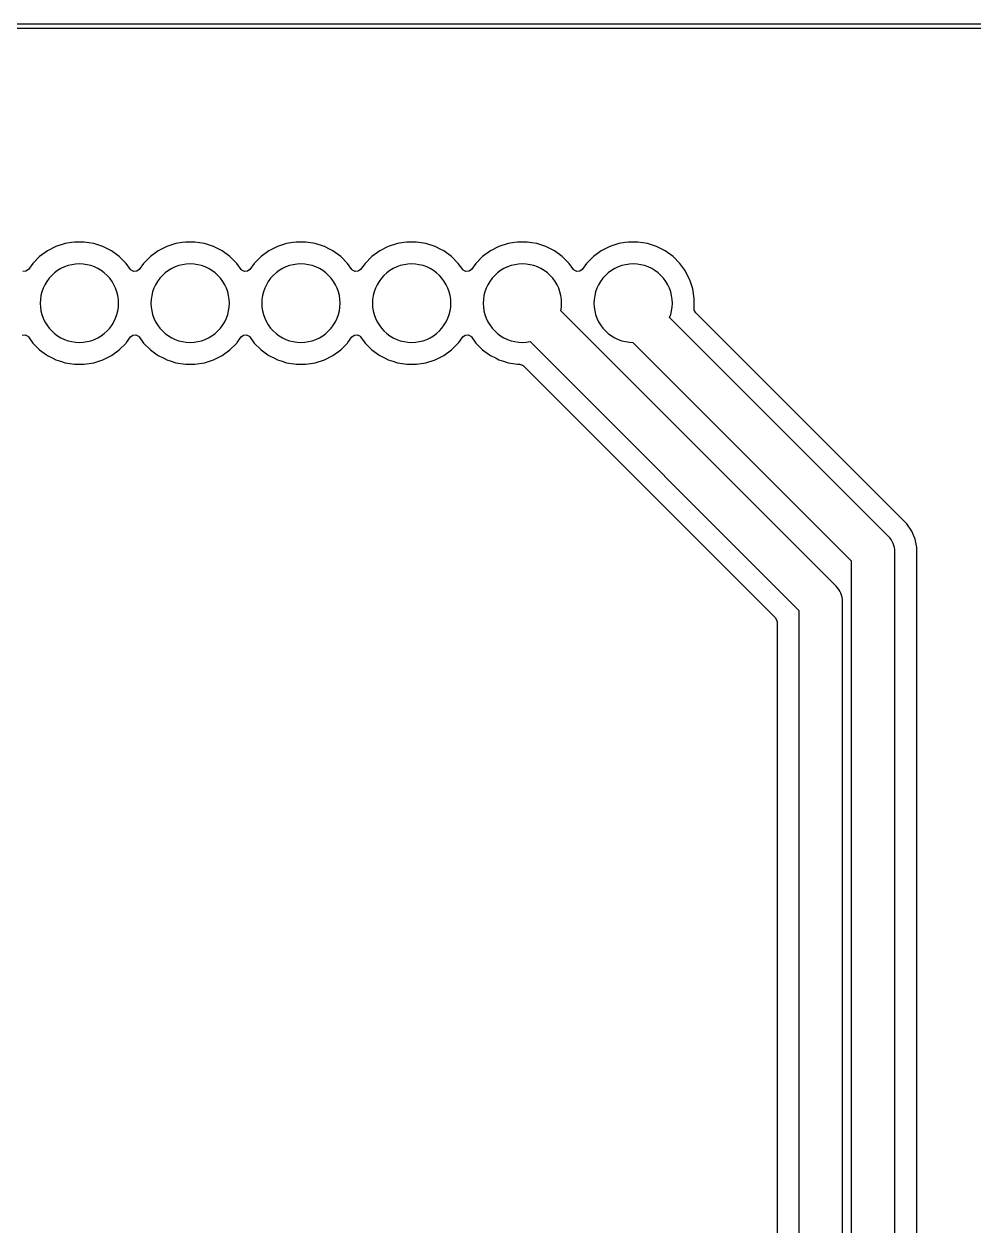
# Model space of a CAD drawing. Header units: metres. Extents: x 85.4 to 154.6, y -104.6 to -40.4.
# Drawn here: x 111.03 to 132.81, y -67.96 to -40.4 of the extents above; entities that cross this region are included whole.
import ezdxf

# ---------------------------------------------------------------- set-up
doc = ezdxf.new("R2010")
doc.units = ezdxf.units.M

msp = doc.modelspace()

# ---------------------------------------------------------------- linework, layer by layer
for points in [[(154.599, -40.4), (85.401, -40.4)], [(85.501, -40.625), (85.501, -104.375), (85.512, -104.427), (85.558, -104.479), (85.625, -104.499), (154.375, -104.499), (154.427, -104.488), (154.479, -104.442), (154.499, -104.375), (154.499, -40.625), (154.488, -40.573), (154.442, -40.521), (154.375, -40.501), (85.625, -40.501), (85.573, -40.512), (85.521, -40.558), (85.501, -40.625)], [(131.501, -79.034), (131.501, -52.605), (131.501, -52.605), (131.501, -52.605), (131.501, -52.605), (131.501, -52.605), (131.501, -52.605), (131.501, -52.605), (131.501, -52.605), (131.501, -52.401), (131.501, -52.401), (131.501, -52.401), (131.501, -52.401), (131.501, -52.401), (131.501, -52.401), (131.501, -52.401), (131.501, -52.401), (131.501, -52.401), (131.501, -52.401), (131.501, -52.401), (131.501, -52.401), (131.501, -52.401), (131.501, -52.401), (131.501, -52.401), (131.501, -52.401), (131.501, -52.401), (131.501, -52.401), (131.463, -52.208), (131.463, -52.208), (131.463, -52.208), (131.463, -52.208), (131.463, -52.208), (131.463, -52.208), (131.463, -52.208), (131.463, -52.208), (131.463, -52.208), (131.463, -52.208), (131.463, -52.208), (131.463, -52.208), (131.463, -52.208), (131.463, -52.208), (131.463, -52.208), (131.463, -52.208), (131.463, -52.208), (131.463, -52.208), (131.463, -52.208), (131.463, -52.208), (131.387, -52.026), (131.387, -52.026), (131.387, -52.026), (131.387, -52.026), (131.387, -52.026), (131.387, -52.026), (131.387, -52.026), (131.387, -52.026), (131.387, -52.026), (131.387, -52.026), (131.387, -52.026), (131.387, -52.026), (131.387, -52.026), (131.387, -52.026), (131.387, -52.026), (131.278, -51.862), (131.278, -51.862), (131.278, -51.862), (131.278, -51.862), (131.278, -51.862), (131.278, -51.862), (131.278, -51.862), (131.278, -51.862), (131.278, -51.862), (131.278, -51.862), (131.278, -51.862), (131.278, -51.862), (131.278, -51.862), (131.278, -51.862), (131.278, -51.862), (131.277, -51.862), (126.435, -47.02), (126.402, -46.958), (126.401, -46.915), (126.401, -46.915), (126.401, -46.915), (126.401, -46.915), (126.401, -46.915), (126.401, -46.915), (126.401, -46.915), (126.401, -46.915), (126.401, -46.915), (126.401, -46.915), (126.401, -46.915), (126.401, -46.915), (126.401, -46.915), (126.401, -46.915), (126.401, -46.915), (126.401, -46.915), (126.401, -46.915), (126.401, -46.915), (126.401, -46.915), (126.401, -46.915), (126.401, -46.915), (126.401, -46.915), (126.401, -46.915), (126.401, -46.913), (126.401, -46.91), (126.401, -46.91), (126.401, -46.91), (126.401, -46.91), (126.401, -46.91), (126.401, -46.91), (126.401, -46.91), (126.401, -46.91), (126.401, -46.91), (126.401, -46.91), (126.401, -46.91), (126.401, -46.91), (126.401, -46.91), (126.401, -46.91), (126.401, -46.69), (126.401, -46.69), (126.401, -46.69), (126.401, -46.69), (126.401, -46.69), (126.401, -46.69), (126.401, -46.69), (126.401, -46.69), (126.401, -46.69), (126.401, -46.69), (126.401, -46.69), (126.401, -46.69), (126.401, -46.69), (126.401, -46.69), (126.366, -46.472), (126.366, -46.472), (126.366, -46.472), (126.366, -46.472), (126.366, -46.472), (126.366, -46.472), (126.366, -46.472), (126.366, -46.472), (126.366, -46.472), (126.366, -46.472), (126.366, -46.472), (126.366, -46.472), (126.366, -46.472), (126.366, -46.472), (126.298, -46.262), (126.298, -46.262), (126.298, -46.262), (126.298, -46.262), (126.298, -46.262), (126.298, -46.262), (126.298, -46.262), (126.298, -46.262), (126.298, -46.262), (126.298, -46.262), (126.298, -46.262), (126.298, -46.262), (126.264, -46.194), (126.198, -46.066), (126.198, -46.066), (126.198, -46.066), (126.198, -46.066), (126.198, -46.066), (126.198, -46.066), (126.198, -46.066), (126.198, -46.066), (126.198, -46.066), (126.198, -46.066), (126.198, -46.066), (126.198, -46.066), (126.198, -46.066), (126.198, -46.066), (126.182, -46.043), (126.069, -45.887), (126.069, -45.887), (126.069, -45.887), (126.069, -45.887), (126.069, -45.887), (126.069, -45.887), (126.069, -45.887), (126.069, -45.887), (126.069, -45.887), (126.069, -45.887), (126.069, -45.887), (126.069, -45.887), (126.069, -45.887), (126.069, -45.887), (126.069, -45.887), (125.913, -45.731), (125.913, -45.731), (125.913, -45.731), (125.913, -45.731), (125.913, -45.731), (125.913, -45.731), (125.913, -45.731), (125.913, -45.731), (125.913, -45.731), (125.913, -45.731), (125.913, -45.731), (125.913, -45.731), (125.913, -45.731), (125.913, -45.731), (125.913, -45.731), (125.734, -45.602), (125.734, -45.602), (125.734, -45.602), (125.734, -45.602), (125.734, -45.602), (125.734, -45.602), (125.734, -45.602), (125.734, -45.602), (125.734, -45.602), (125.734, -45.602), (125.734, -45.602), (125.734, -45.602), (125.734, -45.602), (125.671, -45.57), (125.538, -45.502), (125.538, -45.502), (125.538, -45.502), (125.538, -45.502), (125.538, -45.502), (125.538, -45.502), (125.538, -45.502), (125.538, -45.502), (125.538, -45.502), (125.538, -45.502), (125.538, -45.502), (125.538, -45.502), (125.538, -45.502), (125.538, -45.502), (125.538, -45.502), (125.538, -45.502), (125.538, -45.502), (125.538, -45.502), (125.538, -45.502), (125.328, -45.434), (125.328, -45.434), (125.328, -45.434), (125.328, -45.434), (125.328, -45.434), (125.328, -45.434), (125.328, -45.434), (125.328, -45.434), (125.328, -45.434), (125.328, -45.434), (125.328, -45.434), (125.328, -45.434), (125.328, -45.434), (125.328, -45.434), (125.219, -45.416), (125.11, -45.399), (125.11, -45.399), (125.11, -45.399), (125.11, -45.399), (125.11, -45.399), (125.11, -45.399), (125.11, -45.399), (125.11, -45.399), (125.11, -45.399), (125.11, -45.399), (125.11, -45.399), (125.11, -45.399), (125.11, -45.399), (125.11, -45.399), (124.89, -45.399), (124.89, -45.399), (124.89, -45.399), (124.89, -45.399), (124.89, -45.399), (124.89, -45.399), (124.89, -45.399), (124.89, -45.399), (124.89, -45.399), (124.89, -45.399), (124.89, -45.399), (124.89, -45.399), (124.89, -45.399), (124.89, -45.399), (124.817, -45.411), (124.672, -45.434), (124.672, -45.434), (124.672, -45.434), (124.672, -45.434), (124.672, -45.434), (124.672, -45.434), (124.672, -45.434), (124.672, -45.434), (124.672, -45.434), (124.672, -45.434), (124.672, -45.434), (124.672, -45.434), (124.672, -45.434), (124.672, -45.434), (124.462, -45.502), (124.462, -45.502), (124.462, -45.502), (124.462, -45.502), (124.462, -45.502), (124.462, -45.502), (124.462, -45.502), (124.462, -45.502), (124.462, -45.502), (124.462, -45.502), (124.462, -45.502), (124.462, -45.502), (124.462, -45.502), (124.462, -45.502), (124.462, -45.502), (124.462, -45.502), (124.462, -45.502), (124.462, -45.502), (124.462, -45.502), (124.266, -45.602), (124.266, -45.602), (124.266, -45.602), (124.266, -45.602), (124.266, -45.602), (124.266, -45.602), (124.266, -45.602), (124.266, -45.602), (124.266, -45.602), (124.266, -45.602), (124.266, -45.602), (124.266, -45.602), (124.266, -45.602), (124.266, -45.602), (124.087, -45.731), (124.087, -45.731), (124.087, -45.731), (124.087, -45.731), (124.087, -45.731), (124.087, -45.731), (124.087, -45.731), (124.087, -45.731), (124.087, -45.731), (124.087, -45.731), (124.087, -45.731), (124.087, -45.731), (124.087, -45.731), (124.087, -45.731), (124.087, -45.731), (123.931, -45.887), (123.931, -45.887), (123.931, -45.887), (123.931, -45.887), (123.931, -45.887), (123.931, -45.887), (123.931, -45.887), (123.931, -45.887), (123.931, -45.887), (123.931, -45.887), (123.931, -45.887), (123.931, -45.887), (123.931, -45.887), (123.931, -45.887), (123.931, -45.887), (123.83, -46.027), (123.775, -46.069), (123.705, -46.075), (123.644, -46.043), (123.63, -46.027), (123.529, -45.887), (123.529, -45.887), (123.529, -45.887), (123.529, -45.887), (123.529, -45.887), (123.529, -45.887), (123.529, -45.887), (123.529, -45.887), (123.529, -45.887), (123.529, -45.887), (123.529, -45.887), (123.529, -45.887), (123.529, -45.887), (123.529, -45.887), (123.529, -45.887), (123.373, -45.731), (123.373, -45.731), (123.373, -45.731), (123.373, -45.731), (123.373, -45.731), (123.373, -45.731), (123.373, -45.731), (123.373, -45.731), (123.373, -45.731), (123.373, -45.731), (123.373, -45.731), (123.373, -45.731), (123.373, -45.731), (123.373, -45.731), (123.373, -45.731), (123.194, -45.602), (123.194, -45.602), (123.194, -45.602), (123.194, -45.602), (123.194, -45.602), (123.194, -45.602), (123.194, -45.602), (123.194, -45.602), (123.194, -45.602), (123.194, -45.602), (123.194, -45.602), (123.194, -45.602), (123.194, -45.602), (123.131, -45.57), (122.998, -45.502), (122.998, -45.502), (122.998, -45.502), (122.998, -45.502), (122.998, -45.502), (122.998, -45.502), (122.998, -45.502), (122.998, -45.502), (122.998, -45.502), (122.998, -45.502), (122.998, -45.502), (122.998, -45.502), (122.998, -45.502), (122.998, -45.502), (122.998, -45.502), (122.998, -45.502), (122.998, -45.502), (122.998, -45.502), (122.998, -45.502), (122.788, -45.434), (122.788, -45.434), (122.788, -45.434), (122.788, -45.434), (122.788, -45.434), (122.788, -45.434), (122.788, -45.434), (122.788, -45.434), (122.788, -45.434), (122.788, -45.434), (122.788, -45.434), (122.788, -45.434), (122.788, -45.434), (122.788, -45.434), (122.679, -45.416), (122.57, -45.399), (122.57, -45.399), (122.57, -45.399), (122.57, -45.399), (122.57, -45.399), (122.57, -45.399), (122.57, -45.399), (122.57, -45.399), (122.57, -45.399), (122.57, -45.399), (122.57, -45.399), (122.57, -45.399), (122.57, -45.399), (122.57, -45.399), (122.35, -45.399), (122.35, -45.399), (122.35, -45.399), (122.35, -45.399), (122.35, -45.399), (122.35, -45.399), (122.35, -45.399), (122.35, -45.399), (122.35, -45.399), (122.35, -45.399), (122.35, -45.399), (122.35, -45.399), (122.35, -45.399), (122.35, -45.399), (122.277, -45.411), (122.132, -45.434), (122.132, -45.434), (122.132, -45.434), (122.132, -45.434), (122.132, -45.434), (122.132, -45.434), (122.132, -45.434), (122.132, -45.434), (122.132, -45.434), (122.132, -45.434), (122.132, -45.434), (122.132, -45.434), (122.132, -45.434), (122.132, -45.434), (121.922, -45.502), (121.922, -45.502), (121.922, -45.502), (121.922, -45.502), (121.922, -45.502), (121.922, -45.502), (121.922, -45.502), (121.922, -45.502), (121.922, -45.502), (121.922, -45.502), (121.922, -45.502), (121.922, -45.502), (121.922, -45.502), (121.922, -45.502), (121.922, -45.502), (121.922, -45.502), (121.922, -45.502), (121.922, -45.502), (121.922, -45.502), (121.726, -45.602), (121.726, -45.602), (121.726, -45.602), (121.726, -45.602), (121.726, -45.602), (121.726, -45.602), (121.726, -45.602), (121.726, -45.602), (121.726, -45.602), (121.726, -45.602), (121.726, -45.602), (121.726, -45.602), (121.726, -45.602), (121.726, -45.602), (121.547, -45.731), (121.547, -45.731), (121.547, -45.731), (121.547, -45.731), (121.547, -45.731), (121.547, -45.731), (121.547, -45.731), (121.547, -45.731), (121.547, -45.731), (121.547, -45.731), (121.547, -45.731), (121.547, -45.731), (121.547, -45.731), (121.547, -45.731), (121.547, -45.731), (121.391, -45.887), (121.391, -45.887), (121.391, -45.887), (121.391, -45.887), (121.391, -45.887), (121.391, -45.887), (121.391, -45.887), (121.391, -45.887), (121.391, -45.887), (121.391, -45.887), (121.391, -45.887), (121.391, -45.887), (121.391, -45.887), (121.391, -45.887), (121.391, -45.887), (121.29, -46.027), (121.235, -46.069), (121.165, -46.075), (121.104, -46.043), (121.09, -46.027), (120.989, -45.887), (120.989, -45.887), (120.989, -45.887), (120.989, -45.887), (120.989, -45.887), (120.989, -45.887), (120.989, -45.887), (120.989, -45.887), (120.989, -45.887), (120.989, -45.887), (120.989, -45.887), (120.989, -45.887), (120.989, -45.887), (120.989, -45.887), (120.989, -45.887), (120.833, -45.731), (120.833, -45.731), (120.833, -45.731), (120.833, -45.731), (120.833, -45.731), (120.833, -45.731), (120.833, -45.731), (120.833, -45.731), (120.833, -45.731), (120.833, -45.731), (120.833, -45.731), (120.833, -45.731), (120.833, -45.731), (120.833, -45.731), (120.833, -45.731), (120.654, -45.602), (120.654, -45.602), (120.654, -45.602), (120.654, -45.602), (120.654, -45.602), (120.654, -45.602), (120.654, -45.602), (120.654, -45.602), (120.654, -45.602), (120.654, -45.602), (120.654, -45.602), (120.654, -45.602), (120.654, -45.602), (120.591, -45.57), (120.458, -45.502), (120.458, -45.502), (120.458, -45.502), (120.458, -45.502), (120.458, -45.502), (120.458, -45.502), (120.458, -45.502), (120.458, -45.502), (120.458, -45.502), (120.458, -45.502), (120.458, -45.502), (120.458, -45.502), (120.458, -45.502), (120.458, -45.502), (120.458, -45.502), (120.458, -45.502), (120.458, -45.502), (120.458, -45.502), (120.458, -45.502), (120.248, -45.434), (120.248, -45.434), (120.248, -45.434), (120.248, -45.434), (120.248, -45.434), (120.248, -45.434), (120.248, -45.434), (120.248, -45.434), (120.248, -45.434), (120.248, -45.434), (120.248, -45.434), (120.248, -45.434), (120.248, -45.434), (120.248, -45.434), (120.139, -45.416), (120.03, -45.399), (120.03, -45.399), (120.03, -45.399), (120.03, -45.399), (120.03, -45.399), (120.03, -45.399), (120.03, -45.399), (120.03, -45.399), (120.03, -45.399), (120.03, -45.399), (120.03, -45.399), (120.03, -45.399), (120.03, -45.399), (120.03, -45.399), (119.81, -45.399), (119.81, -45.399), (119.81, -45.399), (119.81, -45.399), (119.81, -45.399), (119.81, -45.399), (119.81, -45.399), (119.81, -45.399), (119.81, -45.399), (119.81, -45.399), (119.81, -45.399), (119.81, -45.399), (119.81, -45.399), (119.81, -45.399), (119.737, -45.411), (119.592, -45.434), (119.592, -45.434), (119.592, -45.434), (119.592, -45.434), (119.592, -45.434), (119.592, -45.434), (119.592, -45.434), (119.592, -45.434), (119.592, -45.434), (119.592, -45.434), (119.592, -45.434), (119.592, -45.434), (119.592, -45.434), (119.592, -45.434), (119.382, -45.502), (119.382, -45.502), (119.382, -45.502), (119.382, -45.502), (119.382, -45.502), (119.382, -45.502), (119.382, -45.502), (119.382, -45.502), (119.382, -45.502), (119.382, -45.502), (119.382, -45.502), (119.382, -45.502), (119.382, -45.502), (119.382, -45.502), (119.382, -45.502), (119.382, -45.502), (119.382, -45.502), (119.382, -45.502), (119.382, -45.502), (119.186, -45.602), (119.186, -45.602), (119.186, -45.602), (119.186, -45.602), (119.186, -45.602), (119.186, -45.602), (119.186, -45.602), (119.186, -45.602), (119.186, -45.602), (119.186, -45.602), (119.186, -45.602), (119.186, -45.602), (119.186, -45.602), (119.186, -45.602), (119.007, -45.731), (119.007, -45.731), (119.007, -45.731), (119.007, -45.731), (119.007, -45.731), (119.007, -45.731), (119.007, -45.731), (119.007, -45.731), (119.007, -45.731), (119.007, -45.731), (119.007, -45.731), (119.007, -45.731), (119.007, -45.731), (119.007, -45.731), (119.007, -45.731), (118.851, -45.887), (118.851, -45.887), (118.851, -45.887), (118.851, -45.887), (118.851, -45.887), (118.851, -45.887), (118.851, -45.887), (118.851, -45.887), (118.851, -45.887), (118.851, -45.887), (118.851, -45.887), (118.851, -45.887), (118.851, -45.887), (118.851, -45.887), (118.851, -45.887), (118.75, -46.027), (118.695, -46.069), (118.625, -46.075), (118.564, -46.043), (118.55, -46.027), (118.449, -45.887), (118.449, -45.887), (118.449, -45.887), (118.449, -45.887), (118.449, -45.887), (118.449, -45.887), (118.449, -45.887), (118.449, -45.887), (118.449, -45.887), (118.449, -45.887), (118.449, -45.887), (118.449, -45.887), (118.449, -45.887), (118.449, -45.887), (118.449, -45.887), (118.293, -45.731), (118.293, -45.731), (118.293, -45.731), (118.293, -45.731), (118.293, -45.731), (118.293, -45.731), (118.293, -45.731), (118.293, -45.731), (118.293, -45.731), (118.293, -45.731), (118.293, -45.731), (118.293, -45.731), (118.293, -45.731), (118.293, -45.731), (118.293, -45.731), (118.114, -45.602), (118.114, -45.602), (118.114, -45.602), (118.114, -45.602), (118.114, -45.602), (118.114, -45.602), (118.114, -45.602), (118.114, -45.602), (118.114, -45.602), (118.114, -45.602), (118.114, -45.602), (118.114, -45.602), (118.114, -45.602), (118.051, -45.57), (117.918, -45.502), (117.918, -45.502), (117.918, -45.502), (117.918, -45.502), (117.918, -45.502), (117.918, -45.502), (117.918, -45.502), (117.918, -45.502), (117.918, -45.502), (117.918, -45.502), (117.918, -45.502), (117.918, -45.502), (117.918, -45.502), (117.918, -45.502), (117.918, -45.502), (117.918, -45.502), (117.918, -45.502), (117.918, -45.502), (117.918, -45.502), (117.708, -45.434), (117.708, -45.434), (117.708, -45.434), (117.708, -45.434), (117.708, -45.434), (117.708, -45.434), (117.708, -45.434), (117.708, -45.434), (117.708, -45.434), (117.708, -45.434), (117.708, -45.434), (117.708, -45.434), (117.708, -45.434), (117.708, -45.434), (117.599, -45.416), (117.49, -45.399), (117.49, -45.399), (117.49, -45.399), (117.49, -45.399), (117.49, -45.399), (117.49, -45.399), (117.49, -45.399), (117.49, -45.399), (117.49, -45.399), (117.49, -45.399), (117.49, -45.399), (117.49, -45.399), (117.49, -45.399), (117.49, -45.399), (117.27, -45.399), (117.27, -45.399), (117.27, -45.399), (117.27, -45.399), (117.27, -45.399), (117.27, -45.399), (117.27, -45.399), (117.27, -45.399), (117.27, -45.399), (117.27, -45.399), (117.27, -45.399), (117.27, -45.399), (117.27, -45.399), (117.27, -45.399), (117.197, -45.411), (117.052, -45.434), (117.052, -45.434), (117.052, -45.434), (117.052, -45.434), (117.052, -45.434), (117.052, -45.434), (117.052, -45.434), (117.052, -45.434), (117.052, -45.434), (117.052, -45.434), (117.052, -45.434), (117.052, -45.434), (117.052, -45.434), (117.052, -45.434), (116.842, -45.502), (116.842, -45.502), (116.842, -45.502), (116.842, -45.502), (116.842, -45.502), (116.842, -45.502), (116.842, -45.502), (116.842, -45.502), (116.842, -45.502), (116.842, -45.502), (116.842, -45.502), (116.842, -45.502), (116.842, -45.502), (116.842, -45.502), (116.842, -45.502), (116.842, -45.502), (116.842, -45.502), (116.842, -45.502), (116.842, -45.502), (116.646, -45.602), (116.646, -45.602), (116.646, -45.602), (116.646, -45.602), (116.646, -45.602), (116.646, -45.602), (116.646, -45.602), (116.646, -45.602), (116.646, -45.602), (116.646, -45.602), (116.646, -45.602), (116.646, -45.602), (116.646, -45.602), (116.646, -45.602), (116.467, -45.731), (116.467, -45.731), (116.467, -45.731), (116.467, -45.731), (116.467, -45.731), (116.467, -45.731), (116.467, -45.731), (116.467, -45.731), (116.467, -45.731), (116.467, -45.731), (116.467, -45.731), (116.467, -45.731), (116.467, -45.731), (116.467, -45.731), (116.467, -45.731), (116.311, -45.887), (116.311, -45.887), (116.311, -45.887), (116.311, -45.887), (116.311, -45.887), (116.311, -45.887), (116.311, -45.887), (116.311, -45.887), (116.311, -45.887), (116.311, -45.887), (116.311, -45.887), (116.311, -45.887), (116.311, -45.887), (116.311, -45.887), (116.311, -45.887), (116.21, -46.027), (116.155, -46.069), (116.085, -46.075), (116.024, -46.043), (116.01, -46.027), (115.909, -45.887), (115.909, -45.887), (115.909, -45.887), (115.909, -45.887), (115.909, -45.887), (115.909, -45.887), (115.909, -45.887), (115.909, -45.887), (115.909, -45.887), (115.909, -45.887), (115.909, -45.887), (115.909, -45.887), (115.909, -45.887), (115.909, -45.887), (115.909, -45.887), (115.753, -45.731), (115.753, -45.731), (115.753, -45.731), (115.753, -45.731), (115.753, -45.731), (115.753, -45.731), (115.753, -45.731), (115.753, -45.731), (115.753, -45.731), (115.753, -45.731), (115.753, -45.731), (115.753, -45.731), (115.753, -45.731), (115.753, -45.731), (115.753, -45.731), (115.574, -45.602), (115.574, -45.602), (115.574, -45.602), (115.574, -45.602), (115.574, -45.602), (115.574, -45.602), (115.574, -45.602), (115.574, -45.602), (115.574, -45.602), (115.574, -45.602), (115.574, -45.602), (115.574, -45.602), (115.574, -45.602), (115.511, -45.57), (115.378, -45.502), (115.378, -45.502), (115.378, -45.502), (115.378, -45.502), (115.378, -45.502), (115.378, -45.502), (115.378, -45.502), (115.378, -45.502), (115.378, -45.502), (115.378, -45.502), (115.378, -45.502), (115.378, -45.502), (115.378, -45.502), (115.378, -45.502), (115.378, -45.502), (115.378, -45.502), (115.378, -45.502), (115.378, -45.502), (115.378, -45.502), (115.168, -45.434), (115.168, -45.434), (115.168, -45.434), (115.168, -45.434), (115.168, -45.434), (115.168, -45.434), (115.168, -45.434), (115.168, -45.434), (115.168, -45.434), (115.168, -45.434), (115.168, -45.434), (115.168, -45.434), (115.168, -45.434), (115.168, -45.434), (115.059, -45.416), (114.95, -45.399), (114.95, -45.399), (114.95, -45.399), (114.95, -45.399), (114.95, -45.399), (114.95, -45.399), (114.95, -45.399), (114.95, -45.399), (114.95, -45.399), (114.95, -45.399), (114.95, -45.399), (114.95, -45.399), (114.95, -45.399), (114.95, -45.399), (114.73, -45.399), (114.73, -45.399), (114.73, -45.399), (114.73, -45.399), (114.73, -45.399), (114.73, -45.399), (114.73, -45.399), (114.73, -45.399), (114.73, -45.399), (114.73, -45.399), (114.73, -45.399), (114.73, -45.399), (114.73, -45.399), (114.73, -45.399), (114.657, -45.411), (114.512, -45.434), (114.512, -45.434), (114.512, -45.434), (114.512, -45.434), (114.512, -45.434), (114.512, -45.434), (114.512, -45.434), (114.512, -45.434), (114.512, -45.434), (114.512, -45.434), (114.512, -45.434), (114.512, -45.434), (114.512, -45.434), (114.512, -45.434), (114.302, -45.502), (114.302, -45.502), (114.302, -45.502), (114.302, -45.502), (114.302, -45.502), (114.302, -45.502), (114.302, -45.502), (114.302, -45.502), (114.302, -45.502), (114.302, -45.502), (114.302, -45.502), (114.302, -45.502), (114.302, -45.502), (114.302, -45.502), (114.302, -45.502), (114.302, -45.502), (114.302, -45.502), (114.302, -45.502), (114.302, -45.502), (114.106, -45.602), (114.106, -45.602), (114.106, -45.602), (114.106, -45.602), (114.106, -45.602), (114.106, -45.602), (114.106, -45.602), (114.106, -45.602), (114.106, -45.602), (114.106, -45.602), (114.106, -45.602), (114.106, -45.602), (114.106, -45.602), (114.106, -45.602), (113.927, -45.731), (113.927, -45.731), (113.927, -45.731), (113.927, -45.731), (113.927, -45.731), (113.927, -45.731), (113.927, -45.731), (113.927, -45.731), (113.927, -45.731), (113.927, -45.731), (113.927, -45.731), (113.927, -45.731), (113.927, -45.731), (113.927, -45.731), (113.927, -45.731), (113.771, -45.887), (113.771, -45.887), (113.771, -45.887), (113.771, -45.887), (113.771, -45.887), (113.771, -45.887), (113.771, -45.887), (113.771, -45.887), (113.771, -45.887), (113.771, -45.887), (113.771, -45.887), (113.771, -45.887), (113.771, -45.887), (113.771, -45.887), (113.771, -45.887), (113.67, -46.027), (113.615, -46.069), (113.545, -46.075), (113.484, -46.043), (113.47, -46.027), (113.369, -45.887), (113.369, -45.887), (113.369, -45.887), (113.369, -45.887), (113.369, -45.887), (113.369, -45.887), (113.369, -45.887), (113.369, -45.887), (113.369, -45.887), (113.369, -45.887), (113.369, -45.887), (113.369, -45.887), (113.369, -45.887), (113.369, -45.887), (113.369, -45.887), (113.213, -45.731), (113.213, -45.731), (113.213, -45.731), (113.213, -45.731), (113.213, -45.731), (113.213, -45.731), (113.213, -45.731), (113.213, -45.731), (113.213, -45.731), (113.213, -45.731), (113.213, -45.731), (113.213, -45.731), (113.213, -45.731), (113.213, -45.731), (113.213, -45.731), (113.034, -45.602), (113.034, -45.602), (113.034, -45.602), (113.034, -45.602), (113.034, -45.602), (113.034, -45.602), (113.034, -45.602), (113.034, -45.602), (113.034, -45.602), (113.034, -45.602), (113.034, -45.602), (113.034, -45.602), (113.034, -45.602), (112.971, -45.57), (112.838, -45.502), (112.838, -45.502), (112.838, -45.502), (112.838, -45.502), (112.838, -45.502), (112.838, -45.502), (112.838, -45.502), (112.838, -45.502), (112.838, -45.502), (112.838, -45.502), (112.838, -45.502), (112.838, -45.502), (112.838, -45.502), (112.838, -45.502), (112.838, -45.502), (112.838, -45.502), (112.838, -45.502), (112.838, -45.502), (112.838, -45.502), (112.628, -45.434), (112.628, -45.434), (112.628, -45.434), (112.628, -45.434), (112.628, -45.434), (112.628, -45.434), (112.628, -45.434), (112.628, -45.434), (112.628, -45.434), (112.628, -45.434), (112.628, -45.434), (112.628, -45.434), (112.628, -45.434), (112.628, -45.434), (112.519, -45.416), (112.41, -45.399), (112.41, -45.399), (112.41, -45.399), (112.41, -45.399), (112.41, -45.399), (112.41, -45.399), (112.41, -45.399), (112.41, -45.399), (112.41, -45.399), (112.41, -45.399), (112.41, -45.399), (112.41, -45.399), (112.41, -45.399), (112.41, -45.399), (112.19, -45.399), (112.19, -45.399), (112.19, -45.399), (112.19, -45.399), (112.19, -45.399), (112.19, -45.399), (112.19, -45.399), (112.19, -45.399), (112.19, -45.399), (112.19, -45.399), (112.19, -45.399), (112.19, -45.399), (112.19, -45.399), (112.19, -45.399), (112.117, -45.411), (111.972, -45.434), (111.972, -45.434), (111.972, -45.434), (111.972, -45.434), (111.972, -45.434), (111.972, -45.434), (111.972, -45.434), (111.972, -45.434), (111.972, -45.434), (111.972, -45.434), (111.972, -45.434), (111.972, -45.434), (111.972, -45.434), (111.972, -45.434), (111.762, -45.502), (111.762, -45.502), (111.762, -45.502), (111.762, -45.502), (111.762, -45.502), (111.762, -45.502), (111.762, -45.502), (111.762, -45.502), (111.762, -45.502), (111.762, -45.502), (111.762, -45.502), (111.762, -45.502), (111.762, -45.502), (111.762, -45.502), (111.762, -45.502), (111.762, -45.502), (111.762, -45.502), (111.762, -45.502), (111.762, -45.502), (111.566, -45.602), (111.566, -45.602), (111.566, -45.602), (111.566, -45.602), (111.566, -45.602), (111.566, -45.602), (111.566, -45.602), (111.566, -45.602), (111.566, -45.602), (111.566, -45.602), (111.566, -45.602), (111.566, -45.602), (111.566, -45.602), (111.566, -45.602), (111.387, -45.731), (111.387, -45.731), (111.387, -45.731), (111.387, -45.731), (111.387, -45.731), (111.387, -45.731), (111.387, -45.731), (111.387, -45.731), (111.387, -45.731), (111.387, -45.731), (111.387, -45.731), (111.387, -45.731), (111.387, -45.731), (111.387, -45.731), (111.387, -45.731), (111.231, -45.887), (111.231, -45.887), (111.231, -45.887), (111.231, -45.887), (111.231, -45.887), (111.231, -45.887), (111.231, -45.887), (111.231, -45.887), (111.231, -45.887), (111.231, -45.887), (111.231, -45.887), (111.231, -45.887), (111.231, -45.887), (111.231, -45.887), (111.231, -45.887), (111.13, -46.027), (111.075, -46.069), (111.005, -46.075)], [(113.199, -46.8), (113.195, -46.712), (113.182, -46.625), (113.161, -46.539), (113.131, -46.456), (113.093, -46.376), (113.048, -46.3), (112.995, -46.229), (112.936, -46.164), (112.871, -46.105), (112.8, -46.052), (112.724, -46.007), (112.644, -45.969), (112.561, -45.939), (112.475, -45.918), (112.388, -45.905), (112.3, -45.901), (112.212, -45.905), (112.125, -45.918), (112.039, -45.939), (111.956, -45.969), (111.876, -46.007), (111.8, -46.052), (111.729, -46.105), (111.664, -46.164), (111.605, -46.229), (111.552, -46.3), (111.507, -46.376), (111.469, -46.456), (111.439, -46.539), (111.418, -46.625), (111.405, -46.712), (111.401, -46.8), (111.405, -46.888), (111.418, -46.975), (111.439, -47.061), (111.469, -47.144), (111.507, -47.224), (111.552, -47.3), (111.605, -47.371), (111.664, -47.436), (111.729, -47.495), (111.8, -47.548), (111.876, -47.593), (111.956, -47.631), (112.039, -47.661), (112.125, -47.682), (112.212, -47.695), (112.3, -47.699), (112.388, -47.695), (112.475, -47.682), (112.561, -47.661), (112.644, -47.631), (112.724, -47.593), (112.8, -47.548), (112.871, -47.495), (112.936, -47.436), (112.995, -47.371), (113.048, -47.3), (113.093, -47.224), (113.131, -47.144), (113.161, -47.061), (113.182, -46.975), (113.195, -46.888), (113.199, -46.8)], [(115.739, -46.8), (115.735, -46.712), (115.722, -46.625), (115.701, -46.539), (115.671, -46.456), (115.633, -46.376), (115.588, -46.3), (115.535, -46.229), (115.476, -46.164), (115.411, -46.105), (115.34, -46.052), (115.264, -46.007), (115.184, -45.969), (115.101, -45.939), (115.015, -45.918), (114.928, -45.905), (114.84, -45.901), (114.752, -45.905), (114.665, -45.918), (114.579, -45.939), (114.496, -45.969), (114.416, -46.007), (114.34, -46.052), (114.269, -46.105), (114.204, -46.164), (114.145, -46.229), (114.092, -46.3), (114.047, -46.376), (114.009, -46.456), (113.979, -46.539), (113.958, -46.625), (113.945, -46.712), (113.941, -46.8), (113.945, -46.888), (113.958, -46.975), (113.979, -47.061), (114.009, -47.144), (114.047, -47.224), (114.092, -47.3), (114.145, -47.371), (114.204, -47.436), (114.269, -47.495), (114.34, -47.548), (114.416, -47.593), (114.496, -47.631), (114.579, -47.661), (114.665, -47.682), (114.752, -47.695), (114.84, -47.699), (114.928, -47.695), (115.015, -47.682), (115.101, -47.661), (115.184, -47.631), (115.264, -47.593), (115.34, -47.548), (115.411, -47.495), (115.476, -47.436), (115.535, -47.371), (115.588, -47.3), (115.633, -47.224), (115.671, -47.144), (115.701, -47.061), (115.722, -46.975), (115.735, -46.888), (115.739, -46.8)], [(118.279, -46.8), (118.275, -46.712), (118.262, -46.625), (118.241, -46.539), (118.211, -46.456), (118.173, -46.376), (118.128, -46.3), (118.075, -46.229), (118.016, -46.164), (117.951, -46.105), (117.88, -46.052), (117.804, -46.007), (117.724, -45.969), (117.641, -45.939), (117.555, -45.918), (117.468, -45.905), (117.38, -45.901), (117.292, -45.905), (117.205, -45.918), (117.119, -45.939), (117.036, -45.969), (116.956, -46.007), (116.88, -46.052), (116.809, -46.105), (116.744, -46.164), (116.685, -46.229), (116.632, -46.3), (116.587, -46.376), (116.549, -46.456), (116.519, -46.539), (116.498, -46.625), (116.485, -46.712), (116.481, -46.8), (116.485, -46.888), (116.498, -46.975), (116.519, -47.061), (116.549, -47.144), (116.587, -47.224), (116.632, -47.3), (116.685, -47.371), (116.744, -47.436), (116.809, -47.495), (116.88, -47.548), (116.956, -47.593), (117.036, -47.631), (117.119, -47.661), (117.205, -47.682), (117.292, -47.695), (117.38, -47.699), (117.468, -47.695), (117.555, -47.682), (117.641, -47.661), (117.724, -47.631), (117.804, -47.593), (117.88, -47.548), (117.951, -47.495), (118.016, -47.436), (118.075, -47.371), (118.128, -47.3), (118.173, -47.224), (118.211, -47.144), (118.241, -47.061), (118.262, -46.975), (118.275, -46.888), (118.279, -46.8)], [(120.819, -46.8), (120.815, -46.712), (120.802, -46.625), (120.781, -46.539), (120.751, -46.456), (120.713, -46.376), (120.668, -46.3), (120.615, -46.229), (120.556, -46.164), (120.491, -46.105), (120.42, -46.052), (120.344, -46.007), (120.264, -45.969), (120.181, -45.939), (120.095, -45.918), (120.008, -45.905), (119.92, -45.901), (119.832, -45.905), (119.745, -45.918), (119.659, -45.939), (119.576, -45.969), (119.496, -46.007), (119.42, -46.052), (119.349, -46.105), (119.284, -46.164), (119.225, -46.229), (119.172, -46.3), (119.127, -46.376), (119.089, -46.456), (119.059, -46.539), (119.038, -46.625), (119.025, -46.712), (119.021, -46.8), (119.025, -46.888), (119.038, -46.975), (119.059, -47.061), (119.089, -47.144), (119.127, -47.224), (119.172, -47.3), (119.225, -47.371), (119.284, -47.436), (119.349, -47.495), (119.42, -47.548), (119.496, -47.593), (119.576, -47.631), (119.659, -47.661), (119.745, -47.682), (119.832, -47.695), (119.92, -47.699), (120.008, -47.695), (120.095, -47.682), (120.181, -47.661), (120.264, -47.631), (120.344, -47.593), (120.42, -47.548), (120.491, -47.495), (120.556, -47.436), (120.615, -47.371), (120.668, -47.3), (120.713, -47.224), (120.751, -47.144), (120.781, -47.061), (120.802, -46.975), (120.815, -46.888), (120.819, -46.8)], [(129.8, -80.596), (129.8, -53.64), (129.797, -53.591), (129.79, -53.543), (129.778, -53.495), (129.762, -53.449), (129.741, -53.404), (129.716, -53.362), (129.686, -53.323), (129.653, -53.287), (123.342, -46.976), (123.342, -46.976), (123.342, -46.976), (123.342, -46.976), (123.342, -46.976), (123.342, -46.976), (123.342, -46.976), (123.342, -46.976), (123.342, -46.976), (123.342, -46.976), (123.342, -46.976), (123.342, -46.976), (123.342, -46.976), (123.342, -46.976), (123.342, -46.976), (123.342, -46.976), (123.342, -46.976), (123.342, -46.976), (123.342, -46.976), (123.342, -46.976), (123.342, -46.976), (123.342, -46.976), (123.342, -46.976), (123.342, -46.976), (123.342, -46.975), (123.342, -46.975), (123.342, -46.975), (123.342, -46.975), (123.342, -46.975), (123.342, -46.975), (123.342, -46.975), (123.342, -46.975), (123.342, -46.975), (123.342, -46.975), (123.342, -46.975), (123.342, -46.975), (123.342, -46.975), (123.342, -46.975), (123.342, -46.975), (123.342, -46.975), (123.342, -46.975), (123.342, -46.975), (123.342, -46.975), (123.342, -46.975), (123.342, -46.975), (123.342, -46.975), (123.342, -46.975), (123.342, -46.975), (123.342, -46.975), (123.342, -46.975), (123.342, -46.975), (123.342, -46.975), (123.342, -46.975), (123.342, -46.975), (123.342, -46.975), (123.342, -46.975), (123.342, -46.975), (123.342, -46.975), (123.342, -46.975), (123.342, -46.975), (123.342, -46.975), (123.342, -46.975), (123.355, -46.888), (123.359, -46.8), (123.355, -46.712), (123.342, -46.625), (123.321, -46.539), (123.291, -46.456), (123.253, -46.376), (123.208, -46.3), (123.155, -46.229), (123.096, -46.164), (123.031, -46.105), (122.96, -46.052), (122.884, -46.007), (122.804, -45.969), (122.721, -45.939), (122.635, -45.918), (122.548, -45.905), (122.46, -45.901), (122.372, -45.905), (122.285, -45.918), (122.199, -45.939), (122.116, -45.969), (122.036, -46.007), (121.96, -46.052), (121.889, -46.105), (121.824, -46.164), (121.765, -46.229), (121.712, -46.3), (121.667, -46.376), (121.629, -46.456), (121.599, -46.539), (121.578, -46.625), (121.565, -46.712), (121.561, -46.8), (121.565, -46.888), (121.578, -46.975), (121.599, -47.061), (121.629, -47.144), (121.667, -47.224), (121.712, -47.3), (121.765, -47.371), (121.824, -47.436), (121.889, -47.495), (121.96, -47.548), (122.036, -47.593), (122.116, -47.631), (122.199, -47.661), (122.285, -47.682), (122.372, -47.695), (122.46, -47.699), (122.548, -47.695), (122.635, -47.682), (122.635, -47.682), (122.635, -47.682), (122.635, -47.682), (122.635, -47.682), (122.635, -47.682), (122.635, -47.682), (122.635, -47.682), (122.635, -47.682), (122.635, -47.682), (122.635, -47.682), (122.635, -47.682), (122.635, -47.682), (122.635, -47.682), (122.635, -47.682), (122.635, -47.682), (122.635, -47.682), (122.635, -47.682), (122.635, -47.682), (122.635, -47.682), (122.635, -47.682), (122.635, -47.682), (122.635, -47.682), (122.635, -47.682), (122.635, -47.682), (122.635, -47.682), (122.635, -47.682), (122.635, -47.682), (122.635, -47.682), (122.635, -47.682), (122.635, -47.682), (122.635, -47.682), (122.635, -47.682), (122.635, -47.682), (122.635, -47.682), (122.636, -47.682), (122.636, -47.682), (122.636, -47.682), (122.636, -47.682), (122.636, -47.682), (122.636, -47.682), (122.636, -47.682), (122.636, -47.682), (122.636, -47.682), (122.636, -47.682), (122.636, -47.682), (122.636, -47.682), (122.636, -47.682), (122.636, -47.682), (122.636, -47.682), (122.636, -47.682), (122.636, -47.682), (122.636, -47.682), (122.636, -47.682), (122.636, -47.682)], [(125.836, -47.129), (125.836, -47.129), (125.861, -47.061), (125.882, -46.975), (125.895, -46.888), (125.899, -46.8), (125.895, -46.712), (125.882, -46.625), (125.861, -46.539), (125.831, -46.456), (125.793, -46.376), (125.748, -46.3), (125.695, -46.229), (125.636, -46.164), (125.571, -46.105), (125.5, -46.052), (125.424, -46.007), (125.344, -45.969), (125.261, -45.939), (125.175, -45.918), (125.088, -45.905), (125, -45.901), (124.912, -45.905), (124.825, -45.918), (124.739, -45.939), (124.656, -45.969), (124.576, -46.007), (124.5, -46.052), (124.429, -46.105), (124.364, -46.164), (124.305, -46.229), (124.252, -46.3), (124.207, -46.376), (124.169, -46.456), (124.139, -46.539), (124.118, -46.625), (124.105, -46.712), (124.101, -46.8), (124.105, -46.888), (124.118, -46.975), (124.139, -47.061), (124.169, -47.144), (124.207, -47.224), (124.252, -47.3), (124.305, -47.371), (124.364, -47.436), (124.429, -47.495), (124.5, -47.548), (124.576, -47.593), (124.656, -47.631), (124.739, -47.661), (124.825, -47.682), (124.912, -47.695), (124.992, -47.699), (124.992, -47.699), (124.992, -47.699), (124.992, -47.699), (124.992, -47.699), (124.992, -47.699), (124.992, -47.699), (124.992, -47.699), (124.992, -47.699), (124.992, -47.699), (124.992, -47.699), (124.992, -47.699), (124.992, -47.699), (124.992, -47.699), (124.992, -47.699), (124.992, -47.699), (124.992, -47.699), (124.992, -47.699), (124.992, -47.699), (124.992, -47.699), (124.992, -47.699), (124.992, -47.699), (124.992, -47.699), (124.992, -47.699), (124.992, -47.699), (124.992, -47.699), (124.992, -47.699), (124.992, -47.699), (124.992, -47.699), (124.992, -47.699), (124.992, -47.699), (124.992, -47.699), (124.992, -47.699), (124.992, -47.699), (124.992, -47.699), (124.992, -47.699), (124.992, -47.699), (124.992, -47.699), (124.992, -47.699), (124.992, -47.699), (124.992, -47.699), (124.992, -47.699), (124.992, -47.699), (124.992, -47.699), (124.992, -47.699), (124.992, -47.699), (124.992, -47.699), (124.992, -47.699), (124.992, -47.699), (124.993, -47.699), (130, -52.707), (130, -52.707), (130, -52.707), (130, -52.707), (130, -52.707), (130, -52.707), (130, -52.707), (130, -52.707), (130, -52.707), (130, -52.707), (130, -52.707), (130, -52.707), (130, -52.707), (130, -52.707), (130, -52.707), (130, -52.707), (130, -52.707), (130, -52.707), (130, -52.707), (130, -52.707), (130, -52.707), (130, -52.707), (130, -52.707), (130, -52.707), (130, -52.707), (130, -52.707), (130, -52.707), (130, -52.707), (130, -52.707), (130, -52.707), (130, -52.707), (130, -52.707), (130, -52.707), (130, -52.707), (130, -52.707), (130, -52.707), (130, -52.707), (130, -52.707), (130, -52.707), (130, -52.707), (130, -52.707), (130, -52.707), (130, -52.707), (130, -52.707), (130, -52.707), (130, -52.707), (130, -52.707), (130, -52.707), (130, -52.707), (130, -52.707), (130, -79.5)], [(131, -79.293), (131, -52.5), (130.997, -52.451), (130.99, -52.403), (130.978, -52.355), (130.962, -52.309), (130.941, -52.264), (130.916, -52.222), (130.886, -52.183), (130.853, -52.147), (125.836, -47.13), (125.836, -47.13), (125.836, -47.13), (125.836, -47.13), (125.836, -47.13), (125.836, -47.13), (125.836, -47.13), (125.836, -47.13), (125.836, -47.13), (125.836, -47.13), (125.836, -47.13), (125.836, -47.13), (125.836, -47.13), (125.836, -47.13), (125.836, -47.13), (125.836, -47.13), (125.836, -47.13), (125.836, -47.13), (125.836, -47.13), (125.836, -47.13), (125.836, -47.13), (125.836, -47.13), (125.836, -47.13), (125.836, -47.13), (125.836, -47.13), (125.836, -47.13), (125.836, -47.13), (125.836, -47.13), (125.836, -47.13), (125.836, -47.13), (125.836, -47.13), (125.836, -47.13), (125.836, -47.13), (125.836, -47.13), (125.836, -47.13), (125.836, -47.129), (125.836, -47.129), (125.836, -47.129), (125.836, -47.129), (125.836, -47.129), (125.836, -47.129), (125.836, -47.129), (125.836, -47.129), (125.836, -47.129), (125.836, -47.129), (125.836, -47.129), (125.836, -47.129), (125.836, -47.129), (125.836, -47.129), (125.836, -47.129), (125.836, -47.129), (125.836, -47.129), (125.836, -47.129), (125.836, -47.129), (125.836, -47.129), (125.836, -47.129), (125.836, -47.129), (125.836, -47.129), (125.836, -47.129), (125.836, -47.129), (125.836, -47.129), (125.836, -47.129), (125.836, -47.129), (125.836, -47.129), (125.836, -47.129), (125.836, -47.129), (125.836, -47.129)], [(110.985, -47.531), (111.055, -47.525), (111.116, -47.557), (111.13, -47.573), (111.231, -47.713), (111.231, -47.713), (111.231, -47.713), (111.231, -47.713), (111.231, -47.713), (111.231, -47.713), (111.231, -47.713), (111.231, -47.713), (111.231, -47.713), (111.231, -47.713), (111.231, -47.713), (111.231, -47.713), (111.231, -47.713), (111.231, -47.713), (111.231, -47.713), (111.387, -47.869), (111.387, -47.869), (111.387, -47.869), (111.387, -47.869), (111.387, -47.869), (111.387, -47.869), (111.387, -47.869), (111.387, -47.869), (111.387, -47.869), (111.387, -47.869), (111.387, -47.869), (111.387, -47.869), (111.387, -47.869), (111.387, -47.869), (111.387, -47.869), (111.543, -47.982), (111.566, -47.998), (111.566, -47.998), (111.566, -47.998), (111.566, -47.998), (111.566, -47.998), (111.566, -47.998), (111.566, -47.998), (111.566, -47.998), (111.566, -47.998), (111.566, -47.998), (111.566, -47.998), (111.566, -47.998), (111.566, -47.998), (111.566, -47.998), (111.694, -48.064), (111.762, -48.098), (111.762, -48.098), (111.762, -48.098), (111.762, -48.098), (111.762, -48.098), (111.762, -48.098), (111.762, -48.098), (111.762, -48.098), (111.762, -48.098), (111.762, -48.098), (111.762, -48.098), (111.762, -48.098), (111.762, -48.098), (111.762, -48.098), (111.762, -48.098), (111.762, -48.098), (111.762, -48.098), (111.762, -48.098), (111.762, -48.098), (111.867, -48.132), (111.972, -48.167), (111.972, -48.167), (111.972, -48.167), (111.972, -48.167), (111.972, -48.167), (111.972, -48.167), (111.972, -48.167), (111.972, -48.167), (111.972, -48.167), (111.972, -48.167), (111.972, -48.167), (111.972, -48.167), (111.972, -48.167), (111.972, -48.167), (112.19, -48.201), (112.19, -48.201), (112.19, -48.201), (112.19, -48.201), (112.19, -48.201), (112.19, -48.201), (112.19, -48.201), (112.19, -48.201), (112.19, -48.201), (112.19, -48.201), (112.19, -48.201), (112.19, -48.201), (112.19, -48.201), (112.19, -48.201), (112.41, -48.201), (112.41, -48.201), (112.41, -48.201), (112.41, -48.201), (112.41, -48.201), (112.41, -48.201), (112.41, -48.201), (112.41, -48.201), (112.41, -48.201), (112.41, -48.201), (112.41, -48.201), (112.41, -48.201), (112.41, -48.201), (112.41, -48.201), (112.628, -48.167), (112.628, -48.167), (112.628, -48.167), (112.628, -48.167), (112.628, -48.167), (112.628, -48.167), (112.628, -48.167), (112.628, -48.167), (112.628, -48.167), (112.628, -48.167), (112.628, -48.167), (112.628, -48.167), (112.628, -48.167), (112.628, -48.167), (112.838, -48.098), (112.838, -48.098), (112.838, -48.098), (112.838, -48.098), (112.838, -48.098), (112.838, -48.098), (112.838, -48.098), (112.838, -48.098), (112.838, -48.098), (112.838, -48.098), (112.838, -48.098), (112.838, -48.098), (112.838, -48.098), (112.838, -48.098), (113.034, -47.998), (113.034, -47.998), (113.034, -47.998), (113.034, -47.998), (113.034, -47.998), (113.034, -47.998), (113.034, -47.998), (113.034, -47.998), (113.034, -47.998), (113.034, -47.998), (113.034, -47.998), (113.034, -47.998), (113.034, -47.998), (113.034, -47.998), (113.213, -47.869), (113.213, -47.869), (113.213, -47.869), (113.213, -47.869), (113.213, -47.869), (113.213, -47.869), (113.213, -47.869), (113.213, -47.869), (113.213, -47.869), (113.213, -47.869), (113.213, -47.869), (113.213, -47.869), (113.213, -47.869), (113.213, -47.869), (113.369, -47.713), (113.369, -47.713), (113.369, -47.713), (113.369, -47.713), (113.369, -47.713), (113.369, -47.713), (113.369, -47.713), (113.369, -47.713), (113.369, -47.713), (113.369, -47.713), (113.369, -47.713), (113.369, -47.713), (113.369, -47.713), (113.369, -47.713), (113.379, -47.698), (113.47, -47.573), (113.525, -47.531), (113.595, -47.525), (113.656, -47.557), (113.67, -47.573), (113.771, -47.713), (113.771, -47.713), (113.771, -47.713), (113.771, -47.713), (113.771, -47.713), (113.771, -47.713), (113.771, -47.713), (113.771, -47.713), (113.771, -47.713), (113.771, -47.713), (113.771, -47.713), (113.771, -47.713), (113.771, -47.713), (113.771, -47.713), (113.771, -47.713), (113.927, -47.869), (113.927, -47.869), (113.927, -47.869), (113.927, -47.869), (113.927, -47.869), (113.927, -47.869), (113.927, -47.869), (113.927, -47.869), (113.927, -47.869), (113.927, -47.869), (113.927, -47.869), (113.927, -47.869), (113.927, -47.869), (113.927, -47.869), (113.927, -47.869), (114.083, -47.982), (114.106, -47.998), (114.106, -47.998), (114.106, -47.998), (114.106, -47.998), (114.106, -47.998), (114.106, -47.998), (114.106, -47.998), (114.106, -47.998), (114.106, -47.998), (114.106, -47.998), (114.106, -47.998), (114.106, -47.998), (114.106, -47.998), (114.106, -47.998), (114.234, -48.064), (114.302, -48.098), (114.302, -48.098), (114.302, -48.098), (114.302, -48.098), (114.302, -48.098), (114.302, -48.098), (114.302, -48.098), (114.302, -48.098), (114.302, -48.098), (114.302, -48.098), (114.302, -48.098), (114.302, -48.098), (114.302, -48.098), (114.302, -48.098), (114.302, -48.098), (114.302, -48.098), (114.302, -48.098), (114.302, -48.098), (114.302, -48.098), (114.407, -48.132), (114.512, -48.167), (114.512, -48.167), (114.512, -48.167), (114.512, -48.167), (114.512, -48.167), (114.512, -48.167), (114.512, -48.167), (114.512, -48.167), (114.512, -48.167), (114.512, -48.167), (114.512, -48.167), (114.512, -48.167), (114.512, -48.167), (114.512, -48.167), (114.73, -48.201), (114.73, -48.201), (114.73, -48.201), (114.73, -48.201), (114.73, -48.201), (114.73, -48.201), (114.73, -48.201), (114.73, -48.201), (114.73, -48.201), (114.73, -48.201), (114.73, -48.201), (114.73, -48.201), (114.73, -48.201), (114.73, -48.201), (114.95, -48.201), (114.95, -48.201), (114.95, -48.201), (114.95, -48.201), (114.95, -48.201), (114.95, -48.201), (114.95, -48.201), (114.95, -48.201), (114.95, -48.201), (114.95, -48.201), (114.95, -48.201), (114.95, -48.201), (114.95, -48.201), (114.95, -48.201), (115.168, -48.167), (115.168, -48.167), (115.168, -48.167), (115.168, -48.167), (115.168, -48.167), (115.168, -48.167), (115.168, -48.167), (115.168, -48.167), (115.168, -48.167), (115.168, -48.167), (115.168, -48.167), (115.168, -48.167), (115.168, -48.167), (115.168, -48.167), (115.378, -48.098), (115.378, -48.098), (115.378, -48.098), (115.378, -48.098), (115.378, -48.098), (115.378, -48.098), (115.378, -48.098), (115.378, -48.098), (115.378, -48.098), (115.378, -48.098), (115.378, -48.098), (115.378, -48.098), (115.378, -48.098), (115.378, -48.098), (115.574, -47.998), (115.574, -47.998), (115.574, -47.998), (115.574, -47.998), (115.574, -47.998), (115.574, -47.998), (115.574, -47.998), (115.574, -47.998), (115.574, -47.998), (115.574, -47.998), (115.574, -47.998), (115.574, -47.998), (115.574, -47.998), (115.574, -47.998), (115.753, -47.869), (115.753, -47.869), (115.753, -47.869), (115.753, -47.869), (115.753, -47.869), (115.753, -47.869), (115.753, -47.869), (115.753, -47.869), (115.753, -47.869), (115.753, -47.869), (115.753, -47.869), (115.753, -47.869), (115.753, -47.869), (115.753, -47.869), (115.909, -47.713), (115.909, -47.713), (115.909, -47.713), (115.909, -47.713), (115.909, -47.713), (115.909, -47.713), (115.909, -47.713), (115.909, -47.713), (115.909, -47.713), (115.909, -47.713), (115.909, -47.713), (115.909, -47.713), (115.909, -47.713), (115.909, -47.713), (115.919, -47.698), (116.01, -47.573), (116.065, -47.531), (116.135, -47.525), (116.196, -47.557), (116.21, -47.573), (116.311, -47.713), (116.311, -47.713), (116.311, -47.713), (116.311, -47.713), (116.311, -47.713), (116.311, -47.713), (116.311, -47.713), (116.311, -47.713), (116.311, -47.713), (116.311, -47.713), (116.311, -47.713), (116.311, -47.713), (116.311, -47.713), (116.311, -47.713), (116.311, -47.713), (116.467, -47.869), (116.467, -47.869), (116.467, -47.869), (116.467, -47.869), (116.467, -47.869), (116.467, -47.869), (116.467, -47.869), (116.467, -47.869), (116.467, -47.869), (116.467, -47.869), (116.467, -47.869), (116.467, -47.869), (116.467, -47.869), (116.467, -47.869), (116.467, -47.869), (116.623, -47.982), (116.646, -47.998), (116.646, -47.998), (116.646, -47.998), (116.646, -47.998), (116.646, -47.998), (116.646, -47.998), (116.646, -47.998), (116.646, -47.998), (116.646, -47.998), (116.646, -47.998), (116.646, -47.998), (116.646, -47.998), (116.646, -47.998), (116.646, -47.998), (116.774, -48.064), (116.842, -48.098), (116.842, -48.098), (116.842, -48.098), (116.842, -48.098), (116.842, -48.098), (116.842, -48.098), (116.842, -48.098), (116.842, -48.098), (116.842, -48.098), (116.842, -48.098), (116.842, -48.098), (116.842, -48.098), (116.842, -48.098), (116.842, -48.098), (116.842, -48.098), (116.842, -48.098), (116.842, -48.098), (116.842, -48.098), (116.842, -48.098), (116.947, -48.132), (117.052, -48.167), (117.052, -48.167), (117.052, -48.167), (117.052, -48.167), (117.052, -48.167), (117.052, -48.167), (117.052, -48.167), (117.052, -48.167), (117.052, -48.167), (117.052, -48.167), (117.052, -48.167), (117.052, -48.167), (117.052, -48.167), (117.052, -48.167), (117.27, -48.201), (117.27, -48.201), (117.27, -48.201), (117.27, -48.201), (117.27, -48.201), (117.27, -48.201), (117.27, -48.201), (117.27, -48.201), (117.27, -48.201), (117.27, -48.201), (117.27, -48.201), (117.27, -48.201), (117.27, -48.201), (117.27, -48.201), (117.49, -48.201), (117.49, -48.201), (117.49, -48.201), (117.49, -48.201), (117.49, -48.201), (117.49, -48.201), (117.49, -48.201), (117.49, -48.201), (117.49, -48.201), (117.49, -48.201), (117.49, -48.201), (117.49, -48.201), (117.49, -48.201), (117.49, -48.201), (117.708, -48.167), (117.708, -48.167), (117.708, -48.167), (117.708, -48.167), (117.708, -48.167), (117.708, -48.167), (117.708, -48.167), (117.708, -48.167), (117.708, -48.167), (117.708, -48.167), (117.708, -48.167), (117.708, -48.167), (117.708, -48.167), (117.708, -48.167), (117.918, -48.098), (117.918, -48.098), (117.918, -48.098), (117.918, -48.098), (117.918, -48.098), (117.918, -48.098), (117.918, -48.098), (117.918, -48.098), (117.918, -48.098), (117.918, -48.098), (117.918, -48.098), (117.918, -48.098), (117.918, -48.098), (117.918, -48.098), (118.114, -47.998), (118.114, -47.998), (118.114, -47.998), (118.114, -47.998), (118.114, -47.998), (118.114, -47.998), (118.114, -47.998), (118.114, -47.998), (118.114, -47.998), (118.114, -47.998), (118.114, -47.998), (118.114, -47.998), (118.114, -47.998), (118.114, -47.998), (118.293, -47.869), (118.293, -47.869), (118.293, -47.869), (118.293, -47.869), (118.293, -47.869), (118.293, -47.869), (118.293, -47.869), (118.293, -47.869), (118.293, -47.869), (118.293, -47.869), (118.293, -47.869), (118.293, -47.869), (118.293, -47.869), (118.293, -47.869), (118.449, -47.713), (118.449, -47.713), (118.449, -47.713), (118.449, -47.713), (118.449, -47.713), (118.449, -47.713), (118.449, -47.713), (118.449, -47.713), (118.449, -47.713), (118.449, -47.713), (118.449, -47.713), (118.449, -47.713), (118.449, -47.713), (118.449, -47.713), (118.459, -47.698), (118.55, -47.573), (118.605, -47.531), (118.675, -47.525), (118.736, -47.557), (118.75, -47.573), (118.851, -47.713), (118.851, -47.713), (118.851, -47.713), (118.851, -47.713), (118.851, -47.713), (118.851, -47.713), (118.851, -47.713), (118.851, -47.713), (118.851, -47.713), (118.851, -47.713), (118.851, -47.713), (118.851, -47.713), (118.851, -47.713), (118.851, -47.713), (118.851, -47.713), (119.007, -47.869), (119.007, -47.869), (119.007, -47.869), (119.007, -47.869), (119.007, -47.869), (119.007, -47.869), (119.007, -47.869), (119.007, -47.869), (119.007, -47.869), (119.007, -47.869), (119.007, -47.869), (119.007, -47.869), (119.007, -47.869), (119.007, -47.869), (119.007, -47.869), (119.163, -47.982), (119.186, -47.998), (119.186, -47.998), (119.186, -47.998), (119.186, -47.998), (119.186, -47.998), (119.186, -47.998), (119.186, -47.998), (119.186, -47.998), (119.186, -47.998), (119.186, -47.998), (119.186, -47.998), (119.186, -47.998), (119.186, -47.998), (119.186, -47.998), (119.314, -48.064), (119.382, -48.098), (119.382, -48.098), (119.382, -48.098), (119.382, -48.098), (119.382, -48.098), (119.382, -48.098), (119.382, -48.098), (119.382, -48.098), (119.382, -48.098), (119.382, -48.098), (119.382, -48.098), (119.382, -48.098), (119.382, -48.098), (119.382, -48.098), (119.382, -48.098), (119.382, -48.098), (119.382, -48.098), (119.382, -48.098), (119.382, -48.098), (119.487, -48.132), (119.592, -48.167), (119.592, -48.167), (119.592, -48.167), (119.592, -48.167), (119.592, -48.167), (119.592, -48.167), (119.592, -48.167), (119.592, -48.167), (119.592, -48.167), (119.592, -48.167), (119.592, -48.167), (119.592, -48.167), (119.592, -48.167), (119.592, -48.167), (119.81, -48.201), (119.81, -48.201), (119.81, -48.201), (119.81, -48.201), (119.81, -48.201), (119.81, -48.201), (119.81, -48.201), (119.81, -48.201), (119.81, -48.201), (119.81, -48.201), (119.81, -48.201), (119.81, -48.201), (119.81, -48.201), (119.81, -48.201), (120.03, -48.201), (120.03, -48.201), (120.03, -48.201), (120.03, -48.201), (120.03, -48.201), (120.03, -48.201), (120.03, -48.201), (120.03, -48.201), (120.03, -48.201), (120.03, -48.201), (120.03, -48.201), (120.03, -48.201), (120.03, -48.201), (120.03, -48.201), (120.248, -48.167), (120.248, -48.167), (120.248, -48.167), (120.248, -48.167), (120.248, -48.167), (120.248, -48.167), (120.248, -48.167), (120.248, -48.167), (120.248, -48.167), (120.248, -48.167), (120.248, -48.167), (120.248, -48.167), (120.248, -48.167), (120.248, -48.167), (120.458, -48.098), (120.458, -48.098), (120.458, -48.098), (120.458, -48.098), (120.458, -48.098), (120.458, -48.098), (120.458, -48.098), (120.458, -48.098), (120.458, -48.098), (120.458, -48.098), (120.458, -48.098), (120.458, -48.098), (120.458, -48.098), (120.458, -48.098), (120.654, -47.998), (120.654, -47.998), (120.654, -47.998), (120.654, -47.998), (120.654, -47.998), (120.654, -47.998), (120.654, -47.998), (120.654, -47.998), (120.654, -47.998), (120.654, -47.998), (120.654, -47.998), (120.654, -47.998), (120.654, -47.998), (120.654, -47.998), (120.833, -47.869), (120.833, -47.869), (120.833, -47.869), (120.833, -47.869), (120.833, -47.869), (120.833, -47.869), (120.833, -47.869), (120.833, -47.869), (120.833, -47.869), (120.833, -47.869), (120.833, -47.869), (120.833, -47.869), (120.833, -47.869), (120.833, -47.869), (120.989, -47.713), (120.989, -47.713), (120.989, -47.713), (120.989, -47.713), (120.989, -47.713), (120.989, -47.713), (120.989, -47.713), (120.989, -47.713), (120.989, -47.713), (120.989, -47.713), (120.989, -47.713), (120.989, -47.713), (120.989, -47.713), (120.989, -47.713), (120.999, -47.698), (121.09, -47.573), (121.145, -47.531), (121.215, -47.525), (121.276, -47.557), (121.29, -47.573), (121.391, -47.713), (121.391, -47.713), (121.391, -47.713), (121.391, -47.713), (121.391, -47.713), (121.391, -47.713), (121.391, -47.713), (121.391, -47.713), (121.391, -47.713), (121.391, -47.713), (121.391, -47.713), (121.391, -47.713), (121.391, -47.713), (121.391, -47.713), (121.391, -47.713), (121.547, -47.869), (121.547, -47.869), (121.547, -47.869), (121.547, -47.869), (121.547, -47.869), (121.547, -47.869), (121.547, -47.869), (121.547, -47.869), (121.547, -47.869), (121.547, -47.869), (121.547, -47.869), (121.547, -47.869), (121.547, -47.869), (121.547, -47.869), (121.547, -47.869), (121.703, -47.982), (121.726, -47.998), (121.726, -47.998), (121.726, -47.998), (121.726, -47.998), (121.726, -47.998), (121.726, -47.998), (121.726, -47.998), (121.726, -47.998), (121.726, -47.998), (121.726, -47.998), (121.726, -47.998), (121.726, -47.998), (121.726, -47.998), (121.726, -47.998), (121.854, -48.064), (121.922, -48.098), (121.922, -48.098), (121.922, -48.098), (121.922, -48.098), (121.922, -48.098), (121.922, -48.098), (121.922, -48.098), (121.922, -48.098), (121.922, -48.098), (121.922, -48.098), (121.922, -48.098), (121.922, -48.098), (121.922, -48.098), (121.922, -48.098), (121.922, -48.098), (121.922, -48.098), (121.922, -48.098), (121.922, -48.098), (121.922, -48.098), (122.027, -48.132), (122.132, -48.167), (122.132, -48.167), (122.132, -48.167), (122.132, -48.167), (122.132, -48.167), (122.132, -48.167), (122.132, -48.167), (122.132, -48.167), (122.132, -48.167), (122.132, -48.167), (122.132, -48.167), (122.132, -48.167), (122.132, -48.167), (122.132, -48.167), (122.35, -48.201), (122.35, -48.201), (122.35, -48.201), (122.35, -48.201), (122.35, -48.201), (122.35, -48.201), (122.35, -48.201), (122.35, -48.201), (122.35, -48.201), (122.35, -48.201), (122.35, -48.201), (122.35, -48.201), (122.35, -48.201), (122.35, -48.201), (122.394, -48.201), (122.461, -48.221), (122.482, -48.237), (128.263, -54.018), (128.296, -54.08), (128.299, -54.106), (128.299, -80.901)], [(122.636, -47.682), (122.636, -47.682), (128.8, -53.847), (128.8, -53.847), (128.8, -53.847), (128.8, -53.847), (128.8, -53.847), (128.8, -53.847), (128.8, -53.847), (128.8, -53.847), (128.8, -53.847), (128.8, -53.847), (128.8, -53.847), (128.8, -53.847), (128.8, -53.847), (128.8, -53.847), (128.8, -53.847), (128.8, -53.847), (128.8, -53.847), (128.8, -53.847), (128.8, -53.847), (128.8, -53.847), (128.8, -53.847), (128.8, -53.847), (128.8, -53.847), (128.8, -53.847), (128.8, -53.847), (128.8, -53.847), (128.8, -53.847), (128.8, -53.847), (128.8, -53.847), (128.8, -53.847), (128.8, -53.847), (128.8, -53.847), (128.8, -53.847), (128.8, -53.847), (128.8, -53.847), (128.8, -53.847), (128.8, -53.847), (128.8, -53.847), (128.8, -53.847), (128.8, -53.847), (128.8, -53.847), (128.8, -53.847), (128.8, -53.847), (128.8, -53.847), (128.8, -53.847), (128.8, -53.847), (128.8, -53.847), (128.8, -53.847), (128.8, -53.847), (128.8, -53.847), (128.8, -80.803)]]:
    msp.add_lwpolyline(points)

doc.saveas('drawing.dxf')
